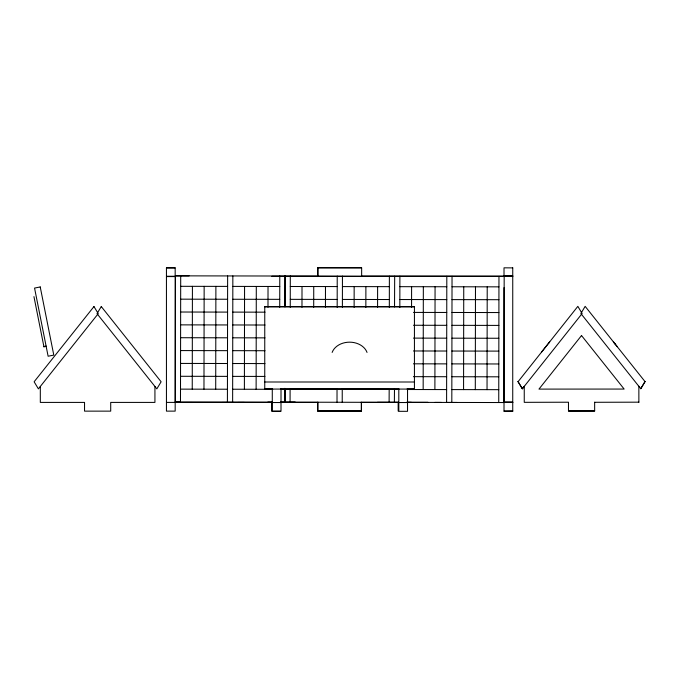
<?xml version="1.0" encoding="UTF-8"?>
<svg xmlns="http://www.w3.org/2000/svg" width="679" height="679" viewBox="0 0 679 679"><rect width="100%" height="100%" fill="white"/><g stroke="black" fill="none" stroke-linecap="round" stroke-linejoin="round"><path stroke-width="1.02" d="M264.759 306.73L264.751 389.075L414.428 389.075L414.436 306.73L264.759 306.73L414.436 306.738M272.279 388.583L272.279 411.313L281.004 411.313L281.013 388.583M398.811 388.583L398.811 411.313L407.536 411.313L407.544 388.583M504.013 411.16L512.738 411.084L504.013 411.16L504.03 287.65M504.013 276.616L504.013 267.823L512.747 267.891M512.738 411.16L512.747 267.823M272.262 402.155L175.275 401.985L175.488 275.844L504.251 276.395M180.707 275.852L180.487 401.993L175.275 401.985M192.242 389.16L192.42 286.334M203.972 389.177L204.15 286.351M215.71 389.194L215.888 286.377M227.414 402.07L227.635 275.937M232.634 402.078L232.846 275.946M244.389 389.245L244.567 286.428M256.119 389.271L256.297 286.445M267.993 307.231L268.027 286.462M279.723 307.248L279.782 276.03M284.798 388.388L284.781 402.172L280.605 402.163L398.632 402.367M284.942 306.772L284.993 276.039M284.891 388.388L284.866 402.172L295.297 402.18M285.027 306.764L285.087 276.022M290.077 402.172L290.103 389.322L337.03 389.398M290.247 307.256L290.298 276.03M301.977 307.273L302.011 286.513M313.706 307.298L313.74 286.538M361.44 402.299L361.423 411.033L317.797 410.956L317.814 402.223M325.445 307.315L325.479 286.555M337.013 402.257L337.03 388.473M337.174 307.341L337.225 276.115M342.224 402.265L342.25 388.481M342.386 307.349L342.445 276.124M354.124 307.366L354.158 286.606M365.854 307.392L365.888 286.623M377.583 307.409L377.617 286.648M377.371 402.341L389.109 402.333L389.177 389.491L342.25 389.406M389.322 307.434L389.373 276.209M394.482 388.575L394.372 402.35L389.109 402.333M394.533 306.959L394.677 276.209M399.838 307.434L399.889 276.217M411.567 307.46L411.601 286.699M423.161 389.542L423.34 286.716M434.891 389.559L435.069 286.733M446.816 276.302L446.604 402.435L457.026 402.46M451.815 402.452L452.036 276.311M463.57 389.61L463.749 286.784M475.3 389.636L475.478 286.81M487.038 389.653L487.216 286.827M498.742 402.528L498.963 276.387M504.174 276.395L503.962 402.545L406.746 402.367M645.05 381.64L585.154 306.356L580.876 313.537L640.772 388.719L645.05 381.539L640.772 388.719M518.052 381.725L577.846 306.356L582.132 313.537L522.338 388.795L518.052 381.623L522.338 388.795M548.674 343.133L549.693 341.834L541.553 352.07M522.338 388.694L523.653 387.038M43.88 346.536L46.096 346.095M43.931 346.757L46.164 346.426M505.006 276.013L512.747 275.997L512.738 276.616M222.16 402.469L232.583 402.46M237.803 402.46L244.321 402.443M290.035 402.418L295.246 402.409M166.44 267.857L175.174 267.857L175.174 411.126L166.44 411.126L166.44 267.857L175.165 267.857M361.27 267.823L317.636 267.857L317.645 276.582M504.039 275.997L512.747 275.997M166.44 276.26L175.148 276.251M271.804 276.285L318.383 276.26M361.415 276.217L503.81 276.107M166.44 276.582L175.174 276.582M264.751 381.997L414.428 382.005M264.751 388.991L272.135 388.991M280.563 388.991L398.624 388.991M407.052 388.991L414.428 388.991M504.013 402.214L512.721 402.138M185.656 402.494L192.174 402.494M394.406 402.333L398.632 402.35L360.753 402.358M406.704 402.324L411.355 402.324M166.44 402.401L272.44 402.426M318.383 402.392L280.554 402.426L284.73 402.418L284.722 388.643L284.815 402.418M406.925 402.324L427.974 402.308M594.651 402.291L638.871 402.172M568.476 410.948L594.66 410.922M280.376 411.177L271.651 411.185L271.642 402.46M175.488 275.844L189.102 275.869M180.69 286.309L227.618 286.394M232.829 286.402L279.765 286.487M290.281 286.496L337.208 286.572M342.42 286.589L389.356 286.665M399.872 286.674L446.799 286.759M452.019 286.767L498.946 286.852M180.665 299.167L227.592 299.244M232.812 299.261L279.74 299.337M290.256 299.346L337.183 299.431M342.403 299.439L389.33 299.524M399.846 299.524L446.782 299.609M451.993 299.617L498.921 299.702M180.639 312.017L227.575 312.102M232.787 312.111L265.056 312.17M413.511 312.408L446.757 312.467M451.968 312.476L498.904 312.552M180.622 324.868L227.55 324.952M232.77 324.961L265.031 325.02M413.494 325.258L446.731 325.317M451.951 325.326L498.878 325.411M413.469 338.108L446.714 338.167M451.925 338.176L498.853 338.261M180.597 337.726L227.533 337.803M232.744 337.819L265.005 337.87M180.58 350.576L227.507 350.661M232.719 350.67L264.988 350.729M413.452 350.967L446.689 351.026M451.9 351.035L498.836 351.111M180.555 363.426L227.482 363.511M232.702 363.52L264.963 363.579M413.426 363.817L446.672 363.876M451.883 363.885L498.81 363.969M180.529 376.285L227.465 376.37M232.676 376.378L264.937 376.429M413.401 376.667L446.646 376.726M451.858 376.735L498.793 376.82M180.512 389.135L227.44 389.22M232.651 389.228L272.737 389.296M407.519 389.517L446.621 389.585M451.841 389.593L498.768 389.67M267.832 402.146L272.483 402.146M317.797 410.948L361.423 411.024M434.866 402.418L441.384 402.426M615.615 344.643L613.349 341.792L617.27 346.706M33.95 296.613L43.948 346.867M638.863 386.224L638.871 402.265M594.651 402.197L594.66 411.016L568.476 411.033L568.476 402.214L524.256 402.333L524.247 386.292M407.536 402.537L398.811 402.537M398.174 402.375L398.183 411.101M361.372 402.358L361.381 411.084L317.755 411.118L317.747 402.392M281.004 402.537L272.279 402.537M154.931 386.461L154.931 402.409L110.711 402.409L110.711 411.135L84.535 411.135L84.535 402.409L40.316 402.409L40.316 386.461M332.141 352.418A18.18 14.234 0 0 1 349.592 342.165A18.18 14.234 0 0 1 367.042 352.418M318.035 267.687L318.018 276.412L361.652 276.489L361.661 267.764L318.035 267.687M101.281 306.56L96.995 313.639L156.841 388.863L161.127 381.785L101.281 306.56M581.521 335.545L538.956 389.109L624.145 389.059L581.521 335.545M93.965 306.56L34.12 381.785L38.406 388.863L98.251 313.639L93.965 306.56M40.231 286.945L34.553 288.074L48.116 356.229L53.794 355.1L40.231 286.945M512.747 402.358L504.013 402.308L512.747 402.358"/></g></svg>
